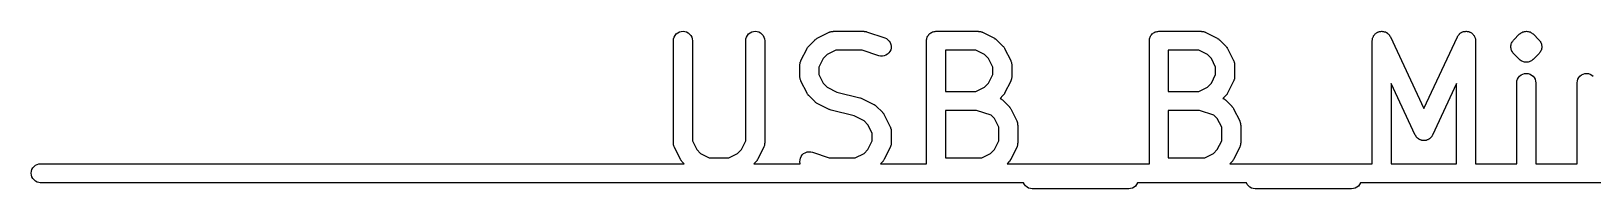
# Model space of a CAD drawing. Extents: x 123.2 to 171.9, y -130.5 to -87.1.
# Drawn here: x 139.32 to 151.67, y -130.52 to -129.28 of the extents above; entities that cross this region are included whole.
import ezdxf

# ---------------------------------------------------------------- set-up
doc = ezdxf.new("R2010")
doc.units = 0
doc.header["$MEASUREMENT"] = 0
doc.layers.add('BLACK', color=7, linetype='CONTINUOUS')

msp = doc.modelspace()

# ---------------------------------------------------------------- linework, layer by layer
at = {"layer": 'BLACK', "linetype": 'CONTINUOUS'}
for p, q in [((144.401, -129.351), (144.403, -129.337)), ((144.401, -129.352), (144.401, -129.351)), ((144.401, -130.162), (144.401, -129.352)), ((144.403, -129.337), (144.407, -129.323)), ((144.407, -129.323), (144.414, -129.31)), ((144.414, -129.31), (144.424, -129.299)), ((144.424, -129.299), (144.435, -129.29)), ((144.435, -129.29), (144.448, -129.283)), ((144.448, -129.283), (144.462, -129.279)), ((144.462, -129.279), (144.477, -129.277)), ((144.477, -129.277), (144.491, -129.279)), ((144.491, -129.279), (144.505, -129.283)), ((144.505, -129.283), (144.518, -129.29)), ((144.518, -129.29), (144.529, -129.3)), ((144.529, -129.3), (144.539, -129.311)), ((144.539, -129.311), (144.546, -129.324)), ((144.546, -129.324), (144.55, -129.338)), ((144.55, -129.338), (144.551, -129.352)), ((144.551, -129.352), (144.551, -130.144)), ((144.973, -129.351), (144.974, -129.337)), ((144.973, -129.352), (144.973, -129.351)), ((144.973, -130.144), (144.973, -129.352)), ((144.974, -129.337), (144.979, -129.323)), ((144.979, -129.323), (144.986, -129.31)), ((144.986, -129.31), (144.995, -129.299)), ((144.995, -129.299), (145.007, -129.29)), ((145.007, -129.29), (145.02, -129.283)), ((145.02, -129.283), (145.034, -129.279)), ((145.034, -129.279), (145.048, -129.277)), ((145.048, -129.277), (145.063, -129.279)), ((145.063, -129.279), (145.077, -129.283)), ((145.077, -129.283), (145.09, -129.29)), ((145.09, -129.29), (145.101, -129.3)), ((145.101, -129.3), (145.11, -129.311)), ((145.11, -129.311), (145.117, -129.324)), ((145.117, -129.324), (145.121, -129.338)), ((145.121, -129.338), (145.123, -129.352)), ((145.123, -129.352), (145.123, -130.162)), ((145.471, -129.395), (145.518, -129.347)), ((145.518, -129.347), (145.519, -129.346)), ((145.519, -129.346), (145.522, -129.344)), ((145.522, -129.344), (145.525, -129.341)), ((145.525, -129.341), (145.528, -129.339)), ((145.528, -129.339), (145.531, -129.337)), ((145.531, -129.337), (145.534, -129.335)), ((145.534, -129.335), (145.538, -129.333)), ((145.538, -129.333), (145.633, -129.285)), ((145.633, -129.285), (145.634, -129.285)), ((145.634, -129.285), (145.636, -129.284)), ((145.636, -129.284), (145.638, -129.283)), ((145.638, -129.283), (145.643, -129.282)), ((145.643, -129.282), (145.648, -129.28)), ((145.648, -129.28), (145.65, -129.279)), ((145.65, -129.279), (145.652, -129.279)), ((145.652, -129.279), (145.657, -129.278)), ((145.657, -129.278), (145.662, -129.278)), ((145.662, -129.278), (145.664, -129.278)), ((145.664, -129.278), (145.667, -129.277)), ((145.667, -129.277), (145.905, -129.277)), ((145.905, -129.277), (145.906, -129.277)), ((145.906, -129.277), (145.91, -129.278)), ((145.91, -129.278), (145.914, -129.278)), ((145.914, -129.278), (145.917, -129.279)), ((145.917, -129.279), (145.92, -129.279)), ((145.92, -129.279), (145.924, -129.28)), ((145.924, -129.28), (145.928, -129.281)), ((145.928, -129.281), (146.071, -129.329)), ((146.071, -129.329), (146.072, -129.329)), ((146.072, -129.329), (146.086, -129.335)), ((146.086, -129.335), (146.097, -129.344)), ((146.097, -129.344), (146.107, -129.355)), ((146.401, -129.351), (146.402, -129.344)), ((146.401, -129.352), (146.401, -129.351)), ((146.401, -130.325), (146.401, -129.352)), ((146.401, -129.352), (146.401, -129.352)), ((146.401, -129.352), (146.401, -129.352)), ((146.401, -129.352), (146.401, -129.352)), ((146.402, -129.344), (146.403, -129.337)), ((146.403, -129.337), (146.405, -129.33)), ((146.403, -129.337), (146.403, -129.337)), ((146.403, -129.337), (146.403, -129.337)), ((146.405, -129.33), (146.407, -129.323)), ((146.407, -129.323), (146.411, -129.317)), ((146.407, -129.323), (146.407, -129.323)), ((146.407, -129.323), (146.407, -129.323)), ((146.411, -129.317), (146.414, -129.31)), ((146.414, -129.31), (146.419, -129.305)), ((146.414, -129.31), (146.414, -129.31)), ((146.414, -129.31), (146.414, -129.31)), ((146.419, -129.305), (146.423, -129.299)), ((146.423, -129.299), (146.424, -129.299)), ((146.424, -129.299), (146.429, -129.294)), ((146.424, -129.299), (146.424, -129.299)), ((146.429, -129.294), (146.435, -129.29)), ((146.435, -129.29), (146.441, -129.286)), ((146.435, -129.29), (146.435, -129.29)), ((146.435, -129.29), (146.435, -129.29)), ((146.441, -129.286), (146.448, -129.283)), ((146.448, -129.283), (146.455, -129.281)), ((146.448, -129.283), (146.448, -129.283)), ((146.448, -129.283), (146.448, -129.283)), ((146.455, -129.281), (146.462, -129.279)), ((146.462, -129.279), (146.469, -129.278)), ((146.462, -129.279), (146.462, -129.279)), ((146.462, -129.279), (146.462, -129.279)), ((146.469, -129.278), (146.476, -129.277)), ((146.476, -129.277), (146.81, -129.277)), ((146.81, -129.277), (146.811, -129.277)), ((146.811, -129.277), (146.813, -129.278)), ((146.813, -129.278), (146.815, -129.278)), ((146.815, -129.278), (146.82, -129.278)), ((146.82, -129.278), (146.825, -129.279)), ((146.825, -129.279), (146.827, -129.28)), ((146.827, -129.28), (146.829, -129.28)), ((146.829, -129.28), (146.834, -129.282)), ((146.834, -129.282), (146.839, -129.283)), ((146.839, -129.283), (146.841, -129.285)), ((146.841, -129.285), (146.843, -129.285)), ((146.843, -129.285), (146.938, -129.333)), ((146.938, -129.333), (146.939, -129.333)), ((146.939, -129.333), (146.943, -129.336)), ((146.943, -129.336), (146.946, -129.338)), ((146.946, -129.338), (146.949, -129.34)), ((146.949, -129.34), (146.952, -129.341)), ((146.952, -129.341), (146.955, -129.344)), ((146.955, -129.344), (146.958, -129.347)), ((146.958, -129.347), (147.005, -129.395)), ((148.163, -129.351), (148.164, -129.344)), ((148.163, -129.352), (148.163, -129.351)), ((148.163, -130.325), (148.163, -129.352)), ((148.163, -129.352), (148.163, -129.352)), ((148.163, -129.352), (148.163, -129.352)), ((148.163, -129.352), (148.163, -129.352)), ((148.164, -129.344), (148.165, -129.337)), ((148.165, -129.337), (148.167, -129.33)), ((148.165, -129.337), (148.165, -129.337)), ((148.165, -129.337), (148.165, -129.337)), ((148.167, -129.33), (148.169, -129.323)), ((148.169, -129.323), (148.173, -129.317)), ((148.169, -129.323), (148.169, -129.323)), ((148.169, -129.323), (148.169, -129.323)), ((148.173, -129.317), (148.176, -129.31)), ((148.176, -129.31), (148.181, -129.305)), ((148.176, -129.31), (148.176, -129.31)), ((148.176, -129.31), (148.176, -129.31)), ((148.181, -129.305), (148.185, -129.299)), ((148.185, -129.299), (148.185, -129.299)), ((148.185, -129.299), (148.186, -129.299)), ((148.186, -129.299), (148.191, -129.294)), ((148.191, -129.294), (148.197, -129.29)), ((148.197, -129.29), (148.203, -129.286)), ((148.197, -129.29), (148.197, -129.29)), ((148.197, -129.29), (148.197, -129.29)), ((148.203, -129.286), (148.21, -129.283)), ((148.21, -129.283), (148.217, -129.281)), ((148.21, -129.283), (148.21, -129.283)), ((148.21, -129.283), (148.21, -129.283)), ((148.217, -129.281), (148.224, -129.279)), ((148.224, -129.279), (148.231, -129.278)), ((148.224, -129.279), (148.224, -129.279)), ((148.224, -129.279), (148.224, -129.279)), ((148.231, -129.278), (148.238, -129.277)), ((148.238, -129.277), (148.571, -129.277)), ((148.571, -129.277), (148.572, -129.277)), ((148.572, -129.277), (148.575, -129.278)), ((148.575, -129.278), (148.577, -129.278)), ((148.577, -129.278), (148.582, -129.278)), ((148.582, -129.278), (148.587, -129.279)), ((148.587, -129.279), (148.589, -129.28)), ((148.589, -129.28), (148.591, -129.28)), ((148.591, -129.28), (148.596, -129.282)), ((148.596, -129.282), (148.601, -129.283)), ((148.601, -129.283), (148.603, -129.285)), ((148.603, -129.285), (148.605, -129.285)), ((148.605, -129.285), (148.7, -129.333)), ((148.7, -129.333), (148.701, -129.333)), ((148.701, -129.333), (148.705, -129.336)), ((148.705, -129.336), (148.708, -129.338)), ((148.708, -129.338), (148.711, -129.34)), ((148.711, -129.34), (148.713, -129.341)), ((148.713, -129.341), (148.716, -129.344)), ((148.716, -129.344), (148.72, -129.347)), ((148.72, -129.347), (148.767, -129.395)), ((149.925, -129.351), (149.926, -129.346)), ((149.925, -129.352), (149.925, -129.351)), ((149.925, -130.325), (149.925, -129.352)), ((149.926, -129.338), (149.927, -129.337)), ((149.926, -129.34), (149.926, -129.338)), ((149.926, -129.346), (149.926, -129.34)), ((149.927, -129.337), (149.928, -129.331)), ((149.928, -129.331), (149.93, -129.326)), ((149.93, -129.326), (149.931, -129.324)), ((149.931, -129.323), (149.934, -129.318)), ((149.931, -129.324), (149.931, -129.323)), ((149.934, -129.318), (149.936, -129.313)), ((149.936, -129.313), (149.937, -129.312)), ((149.937, -129.312), (149.938, -129.31)), ((149.938, -129.31), (149.942, -129.306)), ((149.942, -129.306), (149.945, -129.301)), ((149.945, -129.301), (149.946, -129.3)), ((149.946, -129.3), (149.948, -129.299)), ((149.948, -129.299), (149.952, -129.295)), ((149.952, -129.295), (149.956, -129.292)), ((149.956, -129.292), (149.958, -129.291)), ((149.958, -129.291), (149.959, -129.29)), ((149.959, -129.29), (149.964, -129.287)), ((149.964, -129.287), (149.969, -129.284)), ((149.969, -129.284), (149.97, -129.284)), ((149.97, -129.284), (149.972, -129.283)), ((149.972, -129.283), (149.977, -129.281)), ((149.977, -129.281), (149.983, -129.279)), ((149.983, -129.279), (149.984, -129.279)), ((149.984, -129.279), (149.986, -129.279)), ((149.986, -129.279), (149.992, -129.278)), ((149.992, -129.278), (149.997, -129.277)), ((149.997, -129.277), (149.999, -129.278)), ((149.999, -129.278), (150.001, -129.277)), ((150.001, -129.277), (150.006, -129.278)), ((150.006, -129.278), (150.012, -129.278)), ((150.012, -129.278), (150.013, -129.279)), ((150.013, -129.279), (150.015, -129.279)), ((150.015, -129.279), (150.02, -129.281)), ((150.02, -129.281), (150.026, -129.282)), ((150.026, -129.282), (150.027, -129.283)), ((150.027, -129.283), (150.029, -129.283)), ((150.029, -129.283), (150.034, -129.286)), ((150.034, -129.286), (150.039, -129.288)), ((150.039, -129.288), (150.04, -129.289)), ((150.04, -129.289), (150.042, -129.29)), ((150.042, -129.29), (150.046, -129.294)), ((150.046, -129.294), (150.051, -129.297)), ((150.051, -129.297), (150.052, -129.298)), ((150.052, -129.298), (150.053, -129.3)), ((150.053, -129.3), (150.057, -129.304)), ((150.057, -129.304), (150.061, -129.308)), ((150.061, -129.308), (150.061, -129.31)), ((150.061, -129.31), (150.062, -129.311)), ((150.062, -129.311), (150.065, -129.316)), ((150.065, -129.316), (150.068, -129.321)), ((150.068, -129.321), (150.333, -129.889)), ((150.333, -129.889), (150.599, -129.321)), ((150.599, -129.32), (150.602, -129.315)), ((150.599, -129.321), (150.599, -129.32)), ((150.602, -129.315), (150.605, -129.31)), ((150.605, -129.31), (150.606, -129.309)), ((150.606, -129.309), (150.607, -129.307)), ((150.607, -129.307), (150.611, -129.303)), ((150.611, -129.303), (150.614, -129.299)), ((150.614, -129.299), (150.616, -129.298)), ((150.616, -129.298), (150.617, -129.296)), ((150.617, -129.296), (150.621, -129.293)), ((150.621, -129.293), (150.626, -129.29)), ((150.626, -129.29), (150.627, -129.289)), ((150.627, -129.289), (150.629, -129.288)), ((150.629, -129.288), (150.634, -129.285)), ((150.634, -129.285), (150.639, -129.283)), ((150.639, -129.283), (150.64, -129.282)), ((150.64, -129.282), (150.642, -129.282)), ((150.642, -129.282), (150.647, -129.28)), ((150.647, -129.28), (150.653, -129.279)), ((150.653, -129.279), (150.654, -129.279)), ((150.654, -129.279), (150.656, -129.278)), ((150.656, -129.278), (150.662, -129.278)), ((150.662, -129.278), (150.667, -129.277)), ((150.667, -129.277), (150.669, -129.278)), ((150.669, -129.278), (150.671, -129.277)), ((150.671, -129.277), (150.676, -129.278)), ((150.676, -129.278), (150.682, -129.279)), ((150.682, -129.279), (150.683, -129.279)), ((150.683, -129.279), (150.685, -129.28)), ((150.685, -129.28), (150.69, -129.282)), ((150.69, -129.282), (150.696, -129.283)), ((150.696, -129.283), (150.697, -129.284)), ((150.697, -129.284), (150.699, -129.285)), ((150.699, -129.285), (150.704, -129.288)), ((150.704, -129.288), (150.709, -129.29)), ((150.709, -129.29), (150.71, -129.291)), ((150.71, -129.291), (150.711, -129.292)), ((150.711, -129.292), (150.716, -129.296)), ((150.716, -129.296), (150.72, -129.3)), ((150.72, -129.3), (150.721, -129.301)), ((150.721, -129.301), (150.722, -129.302)), ((150.722, -129.302), (150.726, -129.307)), ((150.726, -129.307), (150.729, -129.311)), ((150.729, -129.311), (150.73, -129.312)), ((150.73, -129.312), (150.731, -129.314)), ((150.731, -129.314), (150.733, -129.319)), ((150.733, -129.319), (150.736, -129.324)), ((150.736, -129.324), (150.737, -129.325)), ((150.737, -129.325), (150.737, -129.327)), ((150.737, -129.327), (150.739, -129.332)), ((150.739, -129.332), (150.74, -129.338)), ((150.74, -129.338), (150.74, -129.34)), ((150.74, -129.34), (150.741, -129.341)), ((150.741, -129.341), (150.741, -129.347)), ((150.741, -129.347), (150.742, -129.352)), ((150.742, -129.352), (150.742, -130.325)), ((151.033, -129.358), (151.038, -129.352)), ((151.038, -129.352), (151.042, -129.347)), ((151.042, -129.347), (151.09, -129.299)), ((151.09, -129.299), (151.09, -129.299)), ((151.09, -129.299), (151.09, -129.299)), ((151.09, -129.299), (151.09, -129.299)), ((151.09, -129.299), (151.09, -129.299)), ((151.09, -129.299), (151.09, -129.299)), ((151.09, -129.299), (151.09, -129.299)), ((151.09, -129.299), (151.091, -129.299)), ((151.091, -129.299), (151.096, -129.294)), ((151.096, -129.294), (151.102, -129.29)), ((151.102, -129.289), (151.108, -129.286)), ((151.102, -129.29), (151.102, -129.289)), ((151.102, -129.29), (151.102, -129.29)), ((151.102, -129.29), (151.102, -129.29)), ((151.102, -129.29), (151.102, -129.29)), ((151.108, -129.286), (151.115, -129.283)), ((151.115, -129.283), (151.122, -129.281)), ((151.115, -129.283), (151.115, -129.283)), ((151.115, -129.283), (151.115, -129.283)), ((151.115, -129.283), (151.115, -129.283)), ((151.115, -129.283), (151.115, -129.283)), ((151.122, -129.281), (151.129, -129.279)), ((151.129, -129.279), (151.136, -129.278)), ((151.129, -129.279), (151.129, -129.279)), ((151.129, -129.279), (151.129, -129.279)), ((151.129, -129.279), (151.129, -129.279)), ((151.129, -129.279), (151.129, -129.279)), ((151.136, -129.278), (151.143, -129.277)), ((151.143, -129.277), (151.143, -129.277)), ((151.143, -129.277), (151.144, -129.277)), ((151.143, -129.277), (151.143, -129.277)), ((151.144, -129.277), (151.144, -129.277)), ((151.144, -129.277), (151.151, -129.278)), ((151.151, -129.278), (151.158, -129.279)), ((151.158, -129.279), (151.158, -129.279)), ((151.158, -129.279), (151.158, -129.279)), ((151.158, -129.279), (151.158, -129.279)), ((151.158, -129.279), (151.158, -129.279)), ((151.158, -129.279), (151.165, -129.281)), ((151.165, -129.281), (151.172, -129.283)), ((151.172, -129.283), (151.172, -129.283)), ((151.172, -129.283), (151.172, -129.283)), ((151.172, -129.283), (151.172, -129.283)), ((151.172, -129.283), (151.172, -129.283)), ((151.172, -129.283), (151.178, -129.287)), ((151.178, -129.287), (151.185, -129.29)), ((151.185, -129.29), (151.185, -129.29)), ((151.185, -129.29), (151.185, -129.29)), ((151.185, -129.29), (151.185, -129.29)), ((151.185, -129.29), (151.185, -129.29)), ((151.185, -129.29), (151.19, -129.295)), ((151.19, -129.295), (151.196, -129.299)), ((151.196, -129.299), (151.244, -129.347)), ((151.244, -129.347), (151.244, -129.347)), ((151.244, -129.347), (151.244, -129.347)), ((151.244, -129.347), (151.244, -129.347)), ((151.244, -129.347), (151.244, -129.348)), ((151.244, -129.348), (151.249, -129.353)), ((151.249, -129.353), (151.253, -129.359)), ((145.409, -129.509), (145.457, -129.414)), ((145.457, -129.413), (145.459, -129.41)), ((145.457, -129.414), (145.457, -129.413)), ((145.459, -129.41), (145.461, -129.406)), ((145.461, -129.406), (145.463, -129.403)), ((145.463, -129.403), (145.465, -129.401)), ((145.465, -129.401), (145.468, -129.398)), ((145.468, -129.398), (145.471, -129.395)), ((145.616, -129.462), (145.585, -129.492)), ((145.684, -129.427), (145.616, -129.462)), ((145.893, -129.427), (145.684, -129.427)), ((146.024, -129.471), (145.893, -129.427)), ((146.038, -129.474), (146.024, -129.471)), ((146.053, -129.475), (146.038, -129.474)), ((146.067, -129.472), (146.053, -129.475)), ((146.081, -129.467), (146.067, -129.472)), ((146.093, -129.459), (146.081, -129.467)), ((146.104, -129.449), (146.093, -129.459)), ((146.113, -129.438), (146.104, -129.449)), ((146.107, -129.355), (146.115, -129.367)), ((146.119, -129.424), (146.113, -129.438)), ((146.115, -129.367), (146.12, -129.381)), ((146.122, -129.41), (146.119, -129.424)), ((146.12, -129.381), (146.122, -129.395)), ((146.122, -129.395), (146.122, -129.41)), ((146.551, -129.427), (146.551, -129.754)), ((146.792, -129.427), (146.551, -129.427)), ((146.86, -129.462), (146.792, -129.427)), ((146.891, -129.492), (146.86, -129.462)), ((147.005, -129.395), (147.006, -129.395)), ((147.006, -129.395), (147.009, -129.399)), ((147.009, -129.399), (147.012, -129.402)), ((147.012, -129.402), (147.013, -129.404)), ((147.013, -129.404), (147.015, -129.407)), ((147.015, -129.407), (147.017, -129.411)), ((147.017, -129.411), (147.019, -129.414)), ((147.019, -129.414), (147.067, -129.509)), ((148.313, -129.427), (148.313, -129.754)), ((148.554, -129.427), (148.313, -129.427)), ((148.622, -129.462), (148.554, -129.427)), ((148.653, -129.492), (148.622, -129.462)), ((148.767, -129.395), (148.768, -129.395)), ((148.768, -129.395), (148.771, -129.399)), ((148.771, -129.399), (148.774, -129.402)), ((148.774, -129.402), (148.775, -129.404)), ((148.775, -129.404), (148.777, -129.407)), ((148.777, -129.407), (148.779, -129.411)), ((148.779, -129.411), (148.781, -129.414)), ((148.781, -129.414), (148.829, -129.509)), ((151.02, -129.399), (151.021, -129.392)), ((151.02, -129.4), (151.02, -129.399)), ((151.02, -129.399), (151.02, -129.399)), ((151.021, -129.407), (151.02, -129.4)), ((151.021, -129.392), (151.022, -129.385)), ((151.022, -129.414), (151.021, -129.407)), ((151.022, -129.385), (151.024, -129.378)), ((151.022, -129.385), (151.022, -129.385)), ((151.022, -129.385), (151.022, -129.385)), ((151.024, -129.421), (151.022, -129.414)), ((151.022, -129.414), (151.022, -129.414)), ((151.022, -129.414), (151.022, -129.414)), ((151.024, -129.378), (151.026, -129.371)), ((151.026, -129.428), (151.024, -129.421)), ((151.026, -129.371), (151.03, -129.364)), ((151.026, -129.371), (151.026, -129.371)), ((151.026, -129.371), (151.026, -129.371)), ((151.029, -129.435), (151.026, -129.428)), ((151.026, -129.428), (151.026, -129.428)), ((151.026, -129.428), (151.026, -129.428)), ((151.032, -129.441), (151.029, -129.435)), ((151.03, -129.364), (151.033, -129.358)), ((151.033, -129.441), (151.032, -129.441)), ((151.033, -129.358), (151.033, -129.358)), ((151.033, -129.358), (151.033, -129.358)), ((151.037, -129.447), (151.033, -129.441)), ((151.033, -129.441), (151.033, -129.441)), ((151.041, -129.452), (151.037, -129.447)), ((151.042, -129.453), (151.041, -129.452)), ((151.09, -129.501), (151.042, -129.453)), ((151.042, -129.453), (151.042, -129.453)), ((151.042, -129.453), (151.042, -129.453)), ((151.042, -129.453), (151.042, -129.453)), ((151.244, -129.453), (151.196, -129.501)), ((151.248, -129.448), (151.244, -129.453)), ((151.253, -129.442), (151.248, -129.448)), ((151.253, -129.359), (151.253, -129.359)), ((151.253, -129.359), (151.253, -129.359)), ((151.253, -129.359), (151.257, -129.365)), ((151.256, -129.436), (151.253, -129.442)), ((151.253, -129.442), (151.253, -129.442)), ((151.253, -129.442), (151.253, -129.442)), ((151.26, -129.429), (151.256, -129.436)), ((151.257, -129.365), (151.26, -129.372)), ((151.26, -129.372), (151.26, -129.372)), ((151.26, -129.372), (151.26, -129.372)), ((151.26, -129.372), (151.262, -129.379)), ((151.262, -129.422), (151.26, -129.429)), ((151.26, -129.429), (151.26, -129.429)), ((151.26, -129.429), (151.26, -129.429)), ((151.262, -129.379), (151.264, -129.386)), ((151.264, -129.415), (151.262, -129.422)), ((151.264, -129.386), (151.264, -129.386)), ((151.264, -129.386), (151.264, -129.386)), ((151.264, -129.386), (151.265, -129.393)), ((151.265, -129.408), (151.264, -129.415)), ((151.264, -129.415), (151.264, -129.415)), ((151.264, -129.415), (151.264, -129.415)), ((151.265, -129.393), (151.265, -129.4)), ((151.265, -129.4), (151.265, -129.401)), ((151.265, -129.401), (151.265, -129.401)), ((151.265, -129.401), (151.265, -129.408)), ((145.401, -129.537), (145.402, -129.532)), ((145.401, -129.54), (145.401, -129.537)), ((145.401, -129.542), (145.401, -129.54)), ((145.401, -129.543), (145.401, -129.542)), ((145.401, -129.638), (145.401, -129.543)), ((145.402, -129.532), (145.403, -129.527)), ((145.403, -129.525), (145.404, -129.523)), ((145.403, -129.527), (145.403, -129.525)), ((145.404, -129.523), (145.406, -129.518)), ((145.406, -129.518), (145.407, -129.513)), ((145.407, -129.513), (145.408, -129.511)), ((145.408, -129.511), (145.409, -129.509)), ((145.585, -129.492), (145.551, -129.561)), ((145.551, -129.561), (145.551, -129.62)), ((146.925, -129.561), (146.891, -129.492)), ((146.925, -129.62), (146.925, -129.561)), ((147.067, -129.509), (147.068, -129.51)), ((147.068, -129.51), (147.068, -129.512)), ((147.068, -129.512), (147.069, -129.514)), ((147.069, -129.514), (147.071, -129.519)), ((147.071, -129.519), (147.073, -129.524)), ((147.073, -129.524), (147.073, -129.526)), ((147.073, -129.526), (147.074, -129.528)), ((147.074, -129.528), (147.074, -129.533)), ((147.074, -129.533), (147.075, -129.538)), ((147.075, -129.538), (147.075, -129.541)), ((147.075, -129.541), (147.075, -129.543)), ((147.075, -129.543), (147.075, -129.638)), ((148.687, -129.561), (148.653, -129.492)), ((148.687, -129.62), (148.687, -129.561)), ((148.829, -129.509), (148.829, -129.51)), ((148.829, -129.51), (148.83, -129.512)), ((148.83, -129.512), (148.831, -129.514)), ((148.831, -129.514), (148.833, -129.519)), ((148.833, -129.519), (148.834, -129.524)), ((148.834, -129.524), (148.835, -129.526)), ((148.835, -129.526), (148.835, -129.528)), ((148.835, -129.528), (148.836, -129.533)), ((148.836, -129.533), (148.837, -129.538)), ((148.837, -129.538), (148.837, -129.541)), ((148.837, -129.541), (148.837, -129.543)), ((148.837, -129.543), (148.837, -129.638)), ((151.095, -129.505), (151.09, -129.501)), ((151.101, -129.51), (151.095, -129.505)), ((151.107, -129.513), (151.101, -129.51)), ((151.101, -129.51), (151.101, -129.51)), ((151.101, -129.51), (151.101, -129.51)), ((151.101, -129.51), (151.101, -129.51)), ((151.101, -129.51), (151.101, -129.51)), ((151.114, -129.517), (151.107, -129.513)), ((151.121, -129.519), (151.114, -129.517)), ((151.114, -129.517), (151.114, -129.517)), ((151.114, -129.517), (151.114, -129.517)), ((151.114, -129.517), (151.114, -129.517)), ((151.114, -129.517), (151.114, -129.517)), ((151.128, -129.521), (151.121, -129.519)), ((151.135, -129.522), (151.128, -129.521)), ((151.128, -129.521), (151.128, -129.521)), ((151.128, -129.521), (151.128, -129.521)), ((151.128, -129.521), (151.128, -129.521)), ((151.128, -129.521), (151.128, -129.521)), ((151.142, -129.523), (151.135, -129.522)), ((151.143, -129.523), (151.142, -129.523)), ((151.142, -129.523), (151.142, -129.523)), ((151.142, -129.523), (151.142, -129.523)), ((151.142, -129.523), (151.142, -129.523)), ((151.15, -129.522), (151.143, -129.523)), ((151.157, -129.521), (151.15, -129.522)), ((151.164, -129.519), (151.157, -129.521)), ((151.157, -129.521), (151.157, -129.521)), ((151.157, -129.521), (151.157, -129.521)), ((151.157, -129.521), (151.157, -129.521)), ((151.157, -129.521), (151.157, -129.521)), ((151.171, -129.517), (151.164, -129.519)), ((151.177, -129.514), (151.171, -129.517)), ((151.171, -129.517), (151.171, -129.517)), ((151.171, -129.517), (151.171, -129.517)), ((151.171, -129.517), (151.171, -129.517)), ((151.171, -129.517), (151.171, -129.517)), ((151.184, -129.511), (151.177, -129.514)), ((151.19, -129.506), (151.184, -129.51)), ((151.184, -129.51), (151.184, -129.51)), ((151.184, -129.51), (151.184, -129.51)), ((151.184, -129.51), (151.184, -129.51)), ((151.184, -129.51), (151.184, -129.511)), ((151.195, -129.501), (151.19, -129.506)), ((151.196, -129.501), (151.195, -129.501)), ((151.195, -129.501), (151.195, -129.501)), ((151.195, -129.501), (151.195, -129.501)), ((151.195, -129.501), (151.195, -129.501)), ((151.196, -129.501), (151.196, -129.501)), ((151.196, -129.501), (151.196, -129.501)), ((151.196, -129.501), (151.196, -129.501)), ((145.401, -129.64), (145.401, -129.638)), ((145.401, -129.642), (145.401, -129.64)), ((145.402, -129.648), (145.401, -129.642)), ((145.403, -129.653), (145.402, -129.648)), ((145.403, -129.655), (145.403, -129.653)), ((145.404, -129.657), (145.403, -129.655)), ((145.405, -129.662), (145.404, -129.657)), ((145.407, -129.667), (145.405, -129.662)), ((145.408, -129.669), (145.407, -129.667)), ((145.409, -129.671), (145.408, -129.669)), ((145.409, -129.672), (145.409, -129.671)), ((145.457, -129.767), (145.409, -129.672)), ((145.551, -129.62), (145.585, -129.689)), ((145.585, -129.689), (145.616, -129.719)), ((145.616, -129.719), (145.693, -129.758)), ((146.792, -129.754), (146.86, -129.719)), ((146.86, -129.719), (146.891, -129.689)), ((146.891, -129.689), (146.925, -129.62)), ((147.067, -129.672), (147.019, -129.767)), ((147.068, -129.67), (147.067, -129.672)), ((147.069, -129.668), (147.068, -129.67)), ((147.07, -129.663), (147.069, -129.668)), ((147.072, -129.658), (147.07, -129.663)), ((147.073, -129.656), (147.072, -129.658)), ((147.074, -129.649), (147.073, -129.654)), ((147.073, -129.654), (147.073, -129.656)), ((147.075, -129.644), (147.074, -129.649)), ((147.075, -129.638), (147.075, -129.639)), ((147.075, -129.639), (147.075, -129.641)), ((147.075, -129.641), (147.075, -129.644)), ((148.554, -129.754), (148.622, -129.719)), ((148.622, -129.719), (148.653, -129.689)), ((148.653, -129.689), (148.687, -129.62)), ((148.829, -129.672), (148.781, -129.767)), ((148.83, -129.67), (148.829, -129.672)), ((148.831, -129.668), (148.83, -129.67)), ((148.832, -129.663), (148.831, -129.668)), ((148.834, -129.658), (148.832, -129.663)), ((148.835, -129.656), (148.834, -129.658)), ((148.836, -129.649), (148.835, -129.654)), ((148.835, -129.654), (148.835, -129.656)), ((148.837, -129.644), (148.836, -129.649)), ((148.837, -129.638), (148.837, -129.639)), ((148.837, -129.639), (148.837, -129.641)), ((148.837, -129.641), (148.837, -129.644)), ((150.265, -130.098), (150.075, -129.69)), ((150.075, -129.69), (150.075, -130.325)), ((150.592, -129.69), (150.401, -130.098)), ((150.592, -130.325), (150.592, -129.69)), ((151.068, -129.685), (151.069, -129.67)), ((151.068, -129.686), (151.068, -129.685)), ((151.068, -130.325), (151.068, -129.686)), ((151.069, -129.67), (151.074, -129.656)), ((151.074, -129.656), (151.081, -129.643)), ((151.081, -129.643), (151.09, -129.632)), ((151.09, -129.632), (151.102, -129.623)), ((151.102, -129.623), (151.115, -129.616)), ((151.115, -129.616), (151.129, -129.612)), ((151.129, -129.612), (151.143, -129.611)), ((151.143, -129.611), (151.158, -129.612)), ((151.158, -129.612), (151.172, -129.617)), ((151.172, -129.617), (151.185, -129.624)), ((151.185, -129.624), (151.196, -129.633)), ((151.196, -129.633), (151.205, -129.644)), ((151.205, -129.644), (151.212, -129.657)), ((151.212, -129.657), (151.216, -129.671)), ((151.216, -129.671), (151.218, -129.686)), ((151.218, -129.686), (151.218, -130.325)), ((151.544, -129.685), (151.546, -129.67)), ((151.544, -129.686), (151.544, -129.685)), ((151.544, -130.325), (151.544, -129.686)), ((151.546, -129.67), (151.55, -129.656)), ((151.55, -129.656), (151.557, -129.643)), ((151.557, -129.643), (151.567, -129.632)), ((151.567, -129.632), (151.578, -129.623)), ((151.578, -129.623), (151.591, -129.616)), ((151.591, -129.616), (151.605, -129.612)), ((151.605, -129.612), (151.62, -129.611)), ((151.62, -129.611), (151.634, -129.612)), ((151.634, -129.612), (151.648, -129.617)), ((151.648, -129.617), (151.661, -129.624)), ((151.661, -129.624), (151.672, -129.633)), ((145.459, -129.77), (145.457, -129.767)), ((145.461, -129.774), (145.459, -129.77)), ((145.463, -129.777), (145.461, -129.774)), ((145.465, -129.779), (145.463, -129.777)), ((145.467, -129.782), (145.465, -129.779)), ((145.47, -129.786), (145.467, -129.782)), ((145.471, -129.786), (145.47, -129.786)), ((145.518, -129.834), (145.471, -129.786)), ((145.522, -129.837), (145.518, -129.834)), ((145.525, -129.84), (145.522, -129.837)), ((145.527, -129.841), (145.525, -129.84)), ((145.53, -129.843), (145.527, -129.841)), ((145.533, -129.845), (145.53, -129.843)), ((145.537, -129.848), (145.533, -129.845)), ((145.538, -129.848), (145.537, -129.848)), ((145.633, -129.896), (145.538, -129.848)), ((145.693, -129.758), (145.875, -129.803)), ((145.875, -129.803), (145.876, -129.804)), ((145.876, -129.804), (145.877, -129.804)), ((145.877, -129.804), (145.877, -129.804)), ((145.877, -129.804), (145.884, -129.806)), ((145.884, -129.806), (145.89, -129.809)), ((145.89, -129.809), (145.89, -129.809)), ((145.89, -129.809), (145.891, -129.809)), ((145.891, -129.809), (145.986, -129.857)), ((146.551, -129.754), (146.792, -129.754)), ((147.005, -129.786), (146.984, -129.808)), ((146.984, -129.808), (146.986, -129.809)), ((146.986, -129.809), (146.99, -129.812)), ((146.99, -129.812), (146.992, -129.813)), ((146.992, -129.813), (146.994, -129.814)), ((146.994, -129.814), (146.998, -129.817)), ((146.998, -129.817), (147.002, -129.82)), ((147.002, -129.82), (147.004, -129.822)), ((147.004, -129.822), (147.005, -129.823)), ((147.008, -129.783), (147.005, -129.786)), ((147.005, -129.823), (147.053, -129.871)), ((147.011, -129.78), (147.008, -129.783)), ((147.013, -129.777), (147.011, -129.78)), ((147.015, -129.775), (147.013, -129.777)), ((147.017, -129.771), (147.015, -129.775)), ((147.019, -129.768), (147.017, -129.771)), ((147.019, -129.767), (147.019, -129.768)), ((148.313, -129.754), (148.554, -129.754)), ((148.767, -129.786), (148.745, -129.808)), ((148.745, -129.808), (148.748, -129.809)), ((148.748, -129.809), (148.752, -129.812)), ((148.752, -129.812), (148.754, -129.813)), ((148.754, -129.813), (148.756, -129.814)), ((148.756, -129.814), (148.76, -129.817)), ((148.76, -129.817), (148.764, -129.82)), ((148.764, -129.82), (148.766, -129.822)), ((148.766, -129.822), (148.767, -129.823)), ((148.77, -129.783), (148.767, -129.786)), ((148.767, -129.823), (148.815, -129.871)), ((148.773, -129.78), (148.77, -129.783)), ((148.775, -129.777), (148.773, -129.78)), ((148.777, -129.775), (148.775, -129.777)), ((148.779, -129.771), (148.777, -129.775)), ((148.781, -129.768), (148.779, -129.771)), ((148.781, -129.767), (148.781, -129.768)), ((145.634, -129.896), (145.633, -129.896)), ((145.633, -129.896), (145.633, -129.896)), ((145.64, -129.898), (145.634, -129.896)), ((145.647, -129.901), (145.64, -129.898)), ((145.648, -129.901), (145.647, -129.901)), ((145.647, -129.901), (145.647, -129.901)), ((145.647, -129.901), (145.647, -129.901)), ((145.831, -129.947), (145.648, -129.901)), ((145.908, -129.985), (145.831, -129.947)), ((145.986, -129.857), (145.987, -129.857)), ((145.987, -129.857), (145.99, -129.859)), ((145.99, -129.859), (145.994, -129.861)), ((145.994, -129.861), (145.997, -129.863)), ((145.997, -129.863), (145.999, -129.865)), ((145.999, -129.865), (146.002, -129.868)), ((146.002, -129.868), (146.005, -129.871)), ((146.005, -129.871), (146.053, -129.918)), ((146.053, -129.918), (146.054, -129.919)), ((146.054, -129.919), (146.056, -129.922)), ((146.056, -129.922), (146.059, -129.925)), ((146.059, -129.925), (146.061, -129.928)), ((146.061, -129.928), (146.063, -129.931)), ((146.063, -129.931), (146.065, -129.934)), ((146.065, -129.934), (146.067, -129.938)), ((146.067, -129.938), (146.115, -130.033)), ((146.551, -129.904), (146.551, -130.277)), ((146.797, -129.904), (146.551, -129.904)), ((146.912, -129.942), (146.797, -129.904)), ((146.938, -129.968), (146.912, -129.942)), ((146.973, -130.037), (146.938, -129.968)), ((147.053, -129.871), (147.054, -129.872)), ((147.054, -129.872), (147.056, -129.875)), ((147.056, -129.875), (147.059, -129.878)), ((147.059, -129.878), (147.061, -129.881)), ((147.061, -129.881), (147.063, -129.883)), ((147.063, -129.883), (147.065, -129.887)), ((147.065, -129.887), (147.067, -129.89)), ((147.067, -129.89), (147.115, -129.986)), ((148.313, -129.904), (148.313, -130.277)), ((148.559, -129.904), (148.313, -129.904)), ((148.674, -129.942), (148.559, -129.904)), ((148.7, -129.968), (148.674, -129.942)), ((148.735, -130.037), (148.7, -129.968)), ((148.815, -129.871), (148.816, -129.872)), ((148.816, -129.872), (148.818, -129.875)), ((148.818, -129.875), (148.821, -129.878)), ((148.821, -129.878), (148.823, -129.881)), ((148.823, -129.881), (148.825, -129.883)), ((148.825, -129.883), (148.827, -129.887)), ((148.827, -129.887), (148.829, -129.89)), ((148.829, -129.89), (148.877, -129.986)), ((145.938, -130.016), (145.908, -129.985)), ((145.973, -130.084), (145.938, -130.016)), ((145.973, -130.144), (145.973, -130.084)), ((146.115, -130.033), (146.115, -130.034)), ((146.115, -130.034), (146.116, -130.036)), ((146.116, -130.036), (146.117, -130.038)), ((146.117, -130.038), (146.118, -130.043)), ((146.118, -130.043), (146.12, -130.048)), ((146.12, -130.048), (146.121, -130.05)), ((146.121, -130.05), (146.121, -130.052)), ((146.121, -130.052), (146.122, -130.057)), ((146.122, -130.057), (146.122, -130.062)), ((146.122, -130.062), (146.122, -130.064)), ((146.122, -130.064), (146.123, -130.067)), ((146.123, -130.067), (146.123, -130.162)), ((146.973, -130.144), (146.973, -130.037)), ((147.115, -129.986), (147.115, -129.986)), ((147.115, -129.986), (147.116, -129.989)), ((147.116, -129.989), (147.117, -129.99)), ((147.117, -129.99), (147.118, -129.995)), ((147.118, -129.995), (147.12, -130)), ((147.12, -130), (147.121, -130.002)), ((147.121, -130.002), (147.121, -130.004)), ((147.121, -130.004), (147.122, -130.01)), ((147.122, -130.01), (147.122, -130.015)), ((147.122, -130.015), (147.122, -130.017)), ((147.122, -130.017), (147.123, -130.019)), ((147.123, -130.019), (147.123, -130.162)), ((148.735, -130.144), (148.735, -130.037)), ((148.877, -129.986), (148.877, -129.986)), ((148.877, -129.986), (148.878, -129.989)), ((148.878, -129.989), (148.879, -129.99)), ((148.879, -129.99), (148.88, -129.995)), ((148.88, -129.995), (148.882, -130)), ((148.882, -130), (148.882, -130.002)), ((148.882, -130.002), (148.883, -130.004)), ((148.883, -130.004), (148.884, -130.01)), ((148.884, -130.01), (148.884, -130.015)), ((148.884, -130.015), (148.884, -130.017)), ((148.884, -130.017), (148.885, -130.019)), ((148.885, -130.019), (148.885, -130.162)), ((144.401, -130.164), (144.401, -130.162)), ((144.401, -130.166), (144.401, -130.164)), ((144.402, -130.171), (144.401, -130.166)), ((144.403, -130.176), (144.402, -130.171)), ((144.403, -130.179), (144.403, -130.176)), ((144.404, -130.181), (144.403, -130.179)), ((144.405, -130.186), (144.404, -130.181)), ((144.407, -130.19), (144.405, -130.186)), ((144.408, -130.192), (144.407, -130.19)), ((144.409, -130.195), (144.408, -130.192)), ((144.457, -130.291), (144.409, -130.195)), ((144.409, -130.195), (144.409, -130.195)), ((144.551, -130.144), (144.585, -130.213)), ((144.585, -130.213), (144.616, -130.243)), ((144.908, -130.243), (144.938, -130.213)), ((144.938, -130.213), (144.973, -130.144)), ((145.115, -130.195), (145.067, -130.291)), ((145.117, -130.191), (145.115, -130.193)), ((145.115, -130.193), (145.115, -130.195)), ((145.118, -130.187), (145.117, -130.191)), ((145.12, -130.182), (145.118, -130.187)), ((145.121, -130.177), (145.12, -130.18)), ((145.12, -130.18), (145.12, -130.182)), ((145.122, -130.172), (145.121, -130.177)), ((145.123, -130.163), (145.122, -130.165)), ((145.122, -130.165), (145.122, -130.167)), ((145.122, -130.167), (145.122, -130.172)), ((145.123, -130.162), (145.123, -130.163)), ((145.908, -130.243), (145.938, -130.213)), ((145.938, -130.213), (145.973, -130.144)), ((146.115, -130.195), (146.067, -130.291)), ((146.117, -130.191), (146.115, -130.193)), ((146.115, -130.193), (146.115, -130.195)), ((146.118, -130.187), (146.117, -130.191)), ((146.12, -130.182), (146.118, -130.187)), ((146.121, -130.177), (146.12, -130.18)), ((146.12, -130.18), (146.12, -130.182)), ((146.122, -130.172), (146.121, -130.177)), ((146.123, -130.163), (146.122, -130.165)), ((146.122, -130.165), (146.122, -130.167)), ((146.122, -130.167), (146.122, -130.172)), ((146.123, -130.162), (146.123, -130.163)), ((146.908, -130.243), (146.938, -130.213)), ((146.938, -130.213), (146.973, -130.144)), ((147.115, -130.195), (147.067, -130.291)), ((147.117, -130.191), (147.115, -130.193)), ((147.115, -130.193), (147.115, -130.195)), ((147.118, -130.187), (147.117, -130.191)), ((147.12, -130.182), (147.118, -130.187)), ((147.121, -130.177), (147.12, -130.18)), ((147.12, -130.18), (147.12, -130.182)), ((147.122, -130.172), (147.121, -130.177)), ((147.123, -130.163), (147.122, -130.165)), ((147.122, -130.165), (147.122, -130.167)), ((147.122, -130.167), (147.122, -130.172)), ((147.123, -130.162), (147.123, -130.163)), ((148.67, -130.243), (148.7, -130.213)), ((148.7, -130.213), (148.735, -130.144)), ((148.877, -130.195), (148.829, -130.291)), ((148.878, -130.191), (148.877, -130.193)), ((148.877, -130.193), (148.877, -130.195)), ((148.88, -130.187), (148.878, -130.191)), ((148.882, -130.182), (148.88, -130.187)), ((148.883, -130.177), (148.882, -130.18)), ((148.882, -130.18), (148.882, -130.182)), ((148.884, -130.167), (148.883, -130.172)), ((148.883, -130.172), (148.883, -130.177)), ((148.885, -130.163), (148.884, -130.165)), ((148.884, -130.165), (148.884, -130.167)), ((148.885, -130.162), (148.885, -130.163)), ((150.267, -130.102), (150.265, -130.098)), ((150.269, -130.105), (150.267, -130.102)), ((150.271, -130.108), (150.269, -130.105)), ((150.273, -130.111), (150.271, -130.108)), ((150.275, -130.114), (150.273, -130.111)), ((150.278, -130.117), (150.275, -130.114)), ((150.28, -130.119), (150.278, -130.117)), ((150.283, -130.122), (150.28, -130.119)), ((150.286, -130.124), (150.283, -130.122)), ((150.289, -130.127), (150.286, -130.124)), ((150.292, -130.129), (150.289, -130.127)), ((150.294, -130.131), (150.292, -130.129)), ((150.298, -130.132), (150.294, -130.131)), ((150.301, -130.134), (150.298, -130.132)), ((150.304, -130.136), (150.301, -130.134)), ((150.307, -130.137), (150.304, -130.136)), ((150.311, -130.138), (150.307, -130.137)), ((150.315, -130.139), (150.311, -130.138)), ((150.318, -130.14), (150.315, -130.139)), ((150.322, -130.141), (150.318, -130.14)), ((150.326, -130.141), (150.322, -130.141)), ((150.329, -130.142), (150.326, -130.141)), ((150.333, -130.141), (150.329, -130.142)), ((150.336, -130.142), (150.333, -130.141)), ((150.34, -130.141), (150.336, -130.142)), ((150.344, -130.141), (150.34, -130.141)), ((150.347, -130.14), (150.344, -130.141)), ((150.351, -130.14), (150.347, -130.14)), ((150.354, -130.138), (150.351, -130.14)), ((150.358, -130.137), (150.354, -130.138)), ((150.361, -130.136), (150.358, -130.137)), ((150.365, -130.135), (150.361, -130.136)), ((150.368, -130.133), (150.365, -130.135)), ((150.371, -130.131), (150.368, -130.133)), ((150.374, -130.129), (150.371, -130.131)), ((150.377, -130.127), (150.374, -130.129)), ((150.38, -130.125), (150.377, -130.127)), ((150.383, -130.123), (150.38, -130.125)), ((150.386, -130.12), (150.383, -130.123)), ((150.388, -130.118), (150.386, -130.12)), ((150.391, -130.115), (150.388, -130.118)), ((150.393, -130.112), (150.391, -130.115)), ((150.395, -130.109), (150.393, -130.112)), ((150.397, -130.106), (150.395, -130.109)), ((150.399, -130.103), (150.397, -130.106)), ((150.401, -130.099), (150.399, -130.103)), ((150.401, -130.098), (150.401, -130.099)), ((139.347, -130.347), (139.358, -130.337)), ((139.358, -130.337), (139.371, -130.33)), ((139.371, -130.33), (139.385, -130.326)), ((139.385, -130.326), (139.396, -130.325)), ((139.396, -130.325), (144.486, -130.325)), ((144.459, -130.294), (144.457, -130.291)), ((144.461, -130.298), (144.459, -130.294)), ((144.463, -130.3), (144.461, -130.298)), ((144.465, -130.303), (144.463, -130.3)), ((144.467, -130.306), (144.465, -130.303)), ((144.47, -130.309), (144.467, -130.306)), ((144.471, -130.31), (144.47, -130.309)), ((144.486, -130.325), (144.471, -130.31)), ((144.616, -130.243), (144.684, -130.277)), ((144.684, -130.277), (144.839, -130.277)), ((144.839, -130.277), (144.908, -130.243)), ((145.053, -130.31), (145.038, -130.325)), ((145.038, -130.325), (145.404, -130.325)), ((145.056, -130.307), (145.053, -130.31)), ((145.059, -130.304), (145.056, -130.307)), ((145.06, -130.301), (145.059, -130.304)), ((145.062, -130.299), (145.06, -130.301)), ((145.064, -130.295), (145.062, -130.299)), ((145.067, -130.292), (145.064, -130.295)), ((145.067, -130.291), (145.067, -130.292)), ((145.401, -130.309), (145.402, -130.295)), ((145.404, -130.324), (145.401, -130.309)), ((145.402, -130.295), (145.405, -130.281)), ((145.404, -130.325), (145.404, -130.324)), ((145.405, -130.281), (145.411, -130.267)), ((145.411, -130.267), (145.42, -130.255)), ((145.42, -130.255), (145.43, -130.245)), ((145.43, -130.245), (145.443, -130.238)), ((145.443, -130.238), (145.457, -130.232)), ((145.457, -130.232), (145.471, -130.23)), ((145.471, -130.23), (145.486, -130.23)), ((145.486, -130.23), (145.5, -130.234)), ((145.5, -130.234), (145.631, -130.277)), ((145.631, -130.277), (145.839, -130.277)), ((145.839, -130.277), (145.908, -130.243)), ((146.053, -130.31), (146.038, -130.325)), ((146.038, -130.325), (146.401, -130.325)), ((146.056, -130.307), (146.053, -130.31)), ((146.059, -130.304), (146.056, -130.307)), ((146.06, -130.301), (146.059, -130.304)), ((146.062, -130.299), (146.06, -130.301)), ((146.064, -130.295), (146.062, -130.299)), ((146.067, -130.292), (146.064, -130.295)), ((146.067, -130.291), (146.067, -130.292)), ((146.551, -130.277), (146.839, -130.277)), ((146.839, -130.277), (146.908, -130.243)), ((147.053, -130.31), (147.038, -130.325)), ((147.038, -130.325), (148.163, -130.325)), ((147.056, -130.307), (147.053, -130.31)), ((147.059, -130.304), (147.056, -130.307)), ((147.06, -130.301), (147.059, -130.304)), ((147.062, -130.299), (147.06, -130.301)), ((147.064, -130.295), (147.062, -130.299)), ((147.067, -130.292), (147.064, -130.295)), ((147.067, -130.291), (147.067, -130.292)), ((148.313, -130.277), (148.601, -130.277)), ((148.601, -130.277), (148.67, -130.243)), ((148.815, -130.31), (148.8, -130.325)), ((148.8, -130.325), (149.925, -130.325)), ((148.818, -130.307), (148.815, -130.31)), ((148.821, -130.304), (148.818, -130.307)), ((148.822, -130.301), (148.821, -130.304)), ((148.824, -130.299), (148.822, -130.301)), ((148.826, -130.295), (148.824, -130.299)), ((148.829, -130.292), (148.826, -130.295)), ((148.829, -130.291), (148.829, -130.292)), ((150.075, -130.325), (150.592, -130.325)), ((150.742, -130.325), (151.068, -130.325)), ((151.218, -130.325), (151.544, -130.325)), ((139.325, -130.4), (139.326, -130.385)), ((139.326, -130.415), (139.325, -130.4)), ((139.326, -130.385), (139.33, -130.371)), ((139.33, -130.429), (139.326, -130.415)), ((139.33, -130.371), (139.337, -130.358)), ((139.337, -130.442), (139.33, -130.429)), ((139.337, -130.358), (139.347, -130.347)), ((139.347, -130.453), (139.337, -130.442)), ((139.358, -130.463), (139.347, -130.453)), ((139.371, -130.47), (139.358, -130.463)), ((139.385, -130.474), (139.371, -130.47)), ((139.396, -130.475), (139.385, -130.474)), ((147.168, -130.475), (139.396, -130.475)), ((147.169, -130.476), (147.168, -130.475)), ((147.175, -130.489), (147.169, -130.476)), ((147.185, -130.5), (147.175, -130.489)), ((147.196, -130.51), (147.185, -130.5)), ((147.209, -130.517), (147.196, -130.51)), ((147.223, -130.521), (147.209, -130.517)), ((147.237, -130.523), (147.223, -130.521)), ((147.238, -130.523), (147.237, -130.523)), ((148, -130.523), (147.238, -130.523)), ((148.015, -130.521), (148, -130.523)), ((148.029, -130.517), (148.015, -130.521)), ((148.042, -130.51), (148.029, -130.517)), ((148.053, -130.501), (148.042, -130.51)), ((148.062, -130.49), (148.053, -130.501)), ((148.069, -130.477), (148.062, -130.49)), ((148.07, -130.475), (148.069, -130.477)), ((148.93, -130.475), (148.07, -130.475)), ((148.93, -130.476), (148.93, -130.475)), ((148.937, -130.489), (148.93, -130.476)), ((148.946, -130.5), (148.937, -130.489)), ((148.958, -130.51), (148.946, -130.5)), ((148.97, -130.517), (148.958, -130.51)), ((148.984, -130.521), (148.97, -130.517)), ((148.999, -130.523), (148.984, -130.521)), ((149, -130.523), (148.999, -130.523)), ((149.762, -130.523), (149, -130.523)), ((149.776, -130.521), (149.762, -130.523)), ((149.79, -130.517), (149.776, -130.521)), ((149.803, -130.51), (149.79, -130.517)), ((149.815, -130.501), (149.803, -130.51)), ((149.824, -130.49), (149.815, -130.501)), ((149.831, -130.477), (149.824, -130.49)), ((149.832, -130.475), (149.831, -130.477)), ((158.896, -130.475), (149.832, -130.475))]:
    msp.add_line(p, q, dxfattribs=at)

doc.saveas('drawing.dxf')
